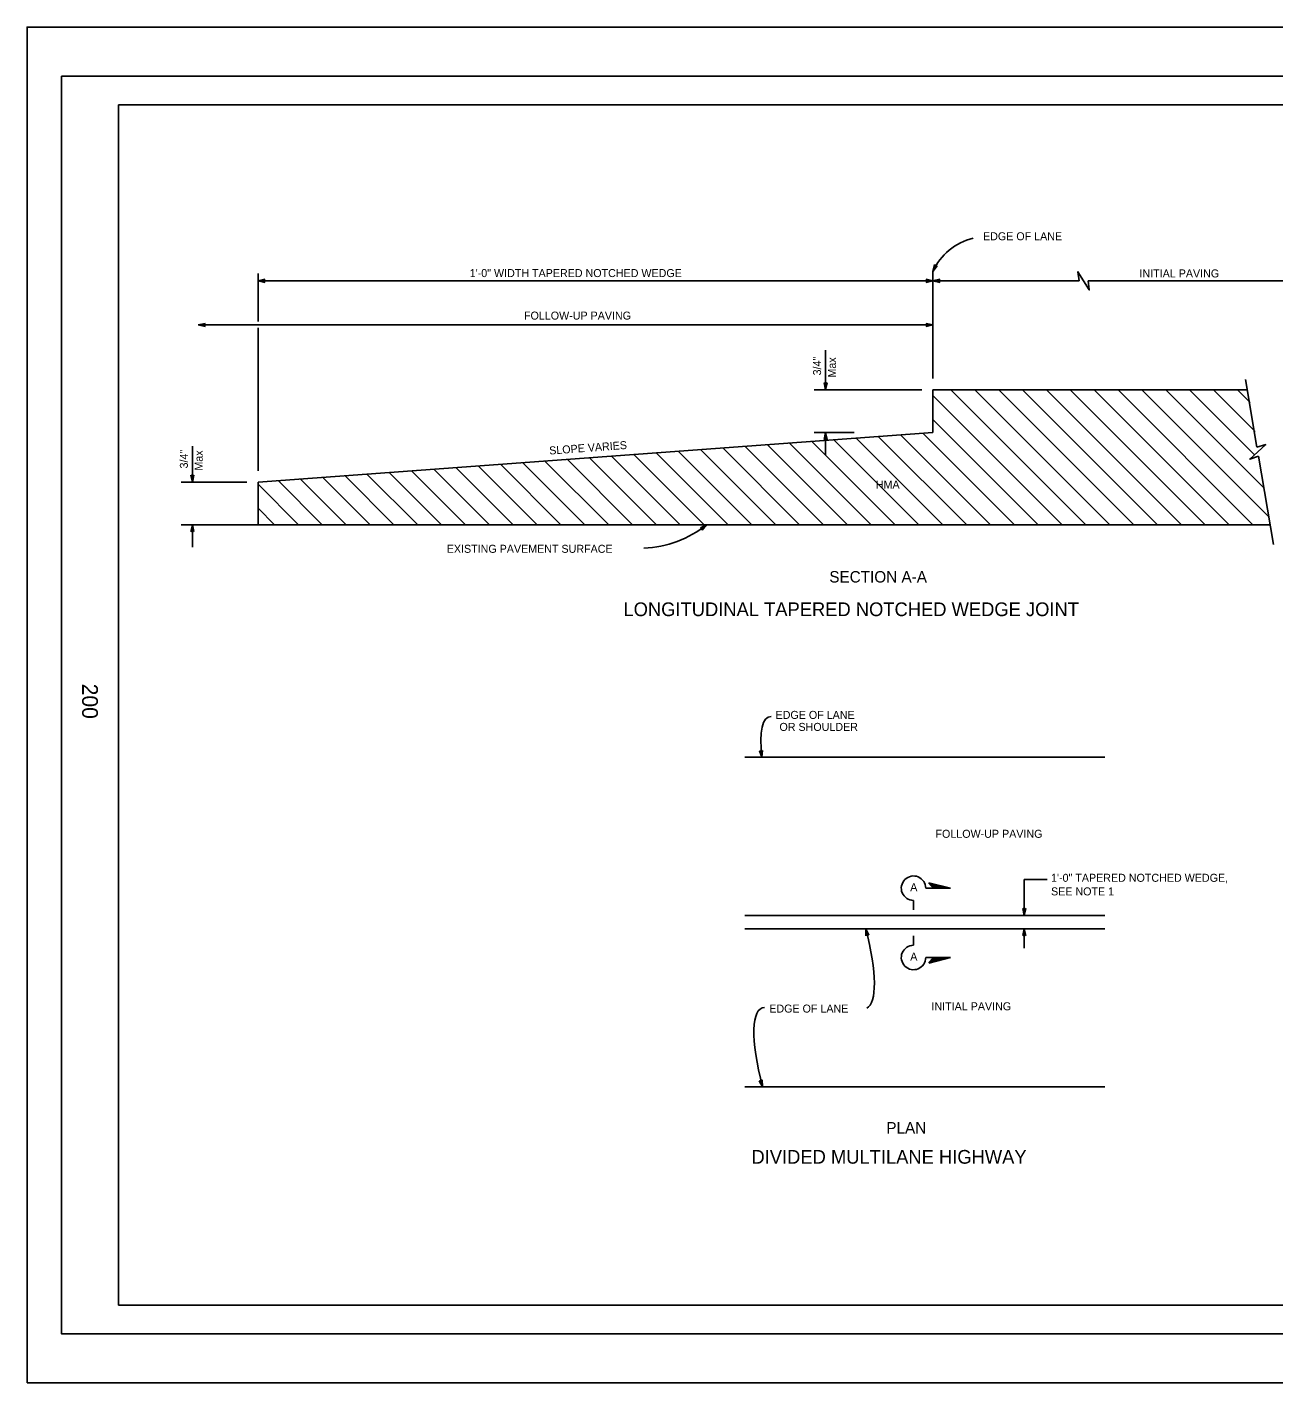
# Model space of a CAD drawing. Extents: x -894 to 866, y -472 to 714.
# Drawn here: x -894 to 197, y -472 to 714 of the extents above; entities that cross this region are included whole.
import ezdxf

# ---------------------------------------------------------------- set-up
doc = ezdxf.new("R2010")
doc.units = 0
for name, color, linetype in [('border_PLOTTING-ELEMENTS', 7, 'Continuous'), ('border_rw_22x34_Cut_Lines', 7, 'Continuous'), ('border_SHEET', 7, 'Continuous'), ('border_WITHIN-BORDER-anno', 7, 'Continuous'), ('pp_PRESENTATION', 7, 'Continuous'), ('rd_ES', 7, 'Continuous'), ('rd_PAVEMENT', 7, 'Continuous'), ('rd_PAVEMENT-anno', 7, 'Continuous')]:
    doc.layers.add(name, color=color, linetype=linetype)

msp = doc.modelspace()

# ---------------------------------------------------------------- linework, layer by layer
at = {"layer": 'border_PLOTTING-ELEMENTS'}
for points in [[(-894, -472.4), (866, -472.4), (866, 713.6), (-894, 713.6)], [(-864, 670.6), (836, 670.6), (836, -429.4), (-864, -429.4)]]:
    msp.add_lwpolyline(points, close=True, dxfattribs=at)
at = {"layer": 'border_rw_22x34_Cut_Lines'}
msp.add_lwpolyline([(-864, 670.6), (836, 670.6), (836, -429.4), (-864, -429.4)], close=True, dxfattribs=at)
at = {"layer": 'border_SHEET'}
for p, q in [((-814, 645.6), (811, 645.6)), ((-814, -404.4), (-814, 645.6)), ((811, -404.4), (-814, -404.4))]:
    msp.add_line(p, q, dxfattribs=at)
at = {"layer": 'pp_PRESENTATION'}
for p, q in [((-86.1, -39.7), (-105, -34.9)), ((-101.1, -39.7), (-105, -34.9)), ((-87.7, -39.7), (-104.6, -35.4)), ((-107.8, -39.7), (-86.1, -39.7)), ((-89.2, -39.7), (-104.2, -35.9)), ((-90.8, -39.7), (-103.8, -36.4)), ((-92.3, -39.7), (-103.4, -36.9)), ((-93.9, -39.7), (-103, -37.4)), ((-95.4, -39.7), (-102.6, -37.9)), ((-97, -39.7), (-102.2, -38.4)), ((-98.6, -39.7), (-101.8, -38.9)), ((-100.1, -39.7), (-101.4, -39.4)), ((-118.5, -50.5), (-118.5, -58.6)), ((-118.5, -89.6), (-118.5, -81.5)), ((-107.8, -100.3), (-86.1, -100.3)), ((-86.1, -100.3), (-105, -105.2)), ((-101.1, -100.3), (-105, -105.2)), ((-87.7, -100.3), (-104.6, -104.7)), ((-89.2, -100.3), (-104.2, -104.2)), ((-90.8, -100.3), (-103.8, -103.7)), ((-92.3, -100.3), (-103.4, -103.2)), ((-93.9, -100.3), (-103, -102.7)), ((-95.4, -100.3), (-102.6, -102.2)), ((-97, -100.3), (-102.2, -101.7)), ((-98.6, -100.3), (-101.8, -101.2)), ((-100.1, -100.3), (-101.4, -100.7))]:
    msp.add_line(p, q, dxfattribs=at)
for centre, start, end in [((-118.5, -39.7), 0, 270.0005), ((-118.5, -100.3), 89.9995, 360)]:
    msp.add_arc(centre, 10.7, start, end, dxfattribs=at)
at = {"layer": 'rd_ES'}
msp.add_line((-266, 74.8), (48.9, 74.8), dxfattribs=at)
at = {"layer": 'rd_PAVEMENT'}
for p, q in [((-101.5, 358.9), (-101.5, 396.3)), ((-101.5, 396.3), (53.2, 396.3)), ((32.3, 278.2), (-85.8, 396.3)), ((53.2, 278.2), (-64.9, 396.3)), ((74.1, 278.2), (-44, 396.3)), ((95, 278.2), (-23.1, 396.3)), ((115.9, 278.2), (-2.2, 396.3)), ((136.7, 278.2), (18.6, 396.3)), ((157.6, 278.2), (39.5, 396.3)), ((157.6, 278.2), (39.5, 396.3)), ((52.4, 396.3), (173.4, 396.3)), ((178.5, 278.2), (60.4, 396.3)), ((192.4, 285.2), (81.3, 396.3)), ((188.1, 310.4), (102.1, 396.3)), ((179.6, 339.8), (123, 396.3)), ((180.4, 359.8), (143.9, 396.3)), ((176, 385.1), (164.8, 396.3)), ((11.5, 278.2), (-101.5, 391.2)), ((-9.4, 278.2), (-101.5, 370.3)), ((-101.5, 358.9), (-692, 315.6)), ((-51.2, 278.2), (-129.8, 356.9)), ((-30.3, 278.2), (-110.4, 358.3)), ((-239.1, 278.2), (-304.9, 344)), ((-218.2, 278.2), (-285.4, 345.4)), ((-197.3, 278.2), (-266, 346.9)), ((-176.4, 278.2), (-246.5, 348.3)), ((-155.6, 278.2), (-227.1, 349.7)), ((-134.7, 278.2), (-207.6, 351.1)), ((-113.8, 278.2), (-188.2, 352.6)), ((-92.9, 278.2), (-168.7, 354)), ((-72, 278.2), (-149.3, 355.4)), ((-406.1, 278.2), (-460.5, 332.6)), ((-385.2, 278.2), (-441, 334)), ((-364.4, 278.2), (-421.6, 335.5)), ((-343.5, 278.2), (-402.1, 336.9)), ((-322.6, 278.2), (-382.7, 338.3)), ((-301.7, 278.2), (-363.2, 339.7)), ((-280.8, 278.2), (-343.8, 341.2)), ((-260, 278.2), (-324.3, 342.6)), ((-573.1, 278.2), (-616.1, 321.2)), ((-552.3, 278.2), (-596.7, 322.6)), ((-531.4, 278.2), (-577.2, 324)), ((-510.5, 278.2), (-557.8, 325.5)), ((-489.6, 278.2), (-538.3, 326.9)), ((-468.8, 278.2), (-518.9, 328.3)), ((-447.9, 278.2), (-499.4, 329.8)), ((-427, 278.2), (-479.9, 331.2)), ((-692, 315.6), (-692, 278.2)), ((-656.7, 278.2), (-692, 313.6)), ((-635.8, 278.2), (-674.5, 316.9)), ((-614.9, 278.2), (-655, 318.3)), ((-594, 278.2), (-635.6, 319.8)), ((-677.5, 278.2), (-692, 292.7)), ((-759.3, 278.2), (54.5, 278.2)), ((46.7, 278.2), (193.6, 278.2)), ((-266, -63.6), (48.9, -63.6)), ((-266, -75.2), (48.9, -75.2)), ((-266, -213.6), (48.9, -213.6))]:
    msp.add_line(p, q, dxfattribs=at)
at = {"layer": 'rd_PAVEMENT-anno'}
for p, q in [((-101.5, 499.8), (-100.2, 505.8)), ((-97.8, 504.7), (-101.5, 499.8)), ((-101.5, 406.2), (-101.5, 499.8)), ((-101.5, 499.8), (-101.5, 499.8)), ((-100.9, 501.1), (-100, 505.4)), ((-98.2, 504.7), (-100.9, 501)), ((-100.3, 502.3), (-99.8, 505.1)), ((-98.6, 504.6), (-100.3, 502.3)), ((-100.2, 505.8), (-100.2, 505.8)), ((-100.2, 505.8), (-99.3, 504.5)), ((-99.8, 503.6), (-99.5, 504.8)), ((-99, 504.6), (-99.8, 503.6)), ((-99.3, 504.5), (-97.8, 504.7)), ((-97.8, 504.7), (-97.8, 504.7)), ((-692, 456.1), (-692, 498)), ((-692, 491.6), (-686, 493)), ((-101.5, 491.6), (-692, 491.6)), ((-686, 490.3), (-692, 491.6)), ((-692, 491.6), (-692, 491.6)), ((-686.3, 490.7), (-690.7, 491.6)), ((-690.6, 491.6), (-686.3, 492.6)), ((-689.3, 491.6), (-686.5, 492.3)), ((-686.5, 491), (-689.3, 491.6)), ((-687.9, 491.6), (-686.7, 491.9)), ((-686.7, 491.4), (-687.9, 491.6)), ((-686, 493), (-686.8, 491.6)), ((-686.8, 491.6), (-686, 490.3)), ((-686, 493), (-686, 493)), ((-686, 490.3), (-686, 490.3)), ((-106.7, 491.6), (-107.5, 493)), ((-107.5, 493), (-107.5, 493)), ((-107.5, 493), (-101.5, 491.6)), ((-101.5, 491.6), (-107.5, 490.3)), ((-107.5, 490.3), (-106.7, 491.6)), ((-107.5, 490.3), (-107.5, 490.3)), ((-107.3, 492.6), (-102.9, 491.6)), ((-102.9, 491.6), (-107.3, 490.7)), ((-104.3, 491.6), (-107.1, 491)), ((-107, 492.3), (-104.3, 491.6)), ((-106.9, 491.9), (-105.6, 491.6)), ((-105.6, 491.6), (-106.8, 491.4)), ((-101.5, 491.6), (-95.5, 493)), ((15.3, 491.6), (-101.5, 491.6)), ((-95.5, 490.3), (-101.5, 491.6)), ((-101.5, 491.6), (-101.5, 491.6)), ((-101.5, 491.6), (-101.5, 491.6)), ((-100.1, 491.6), (-95.7, 492.6)), ((-95.7, 490.7), (-100.1, 491.6)), ((-98.7, 491.6), (-95.9, 492.3)), ((-95.9, 491), (-98.7, 491.6)), ((-97.3, 491.6), (-96.1, 491.9)), ((-96.1, 491.4), (-97.3, 491.6)), ((-95.5, 493), (-96.3, 491.6)), ((-96.3, 491.6), (-95.5, 490.3)), ((-95.5, 493), (-95.5, 493)), ((-95.5, 490.3), (-95.5, 490.3)), ((26.3, 491.6), (15.3, 491.6)), ((45.3, 491.6), (34.3, 491.6)), ((318.9, 491.6), (45.3, 491.6)), ((-744.3, 453.1), (-738.3, 454.4)), ((-101.5, 453.1), (-744.3, 453.1)), ((-738.3, 451.8), (-744.3, 453.1)), ((-744.3, 453.1), (-744.3, 453.1)), ((-742.9, 453.1), (-738.5, 454.1)), ((-738.5, 452.1), (-742.9, 453.1)), ((-741.5, 453.1), (-738.7, 453.7)), ((-738.8, 452.5), (-741.5, 453.1)), ((-740.2, 453.1), (-738.9, 453.4)), ((-738.9, 452.8), (-740.2, 453.1)), ((-738.3, 454.4), (-739.1, 453.1)), ((-739.1, 453.1), (-738.3, 451.8)), ((-738.3, 454.4), (-738.3, 454.4)), ((-738.3, 451.8), (-738.3, 451.8)), ((-106.7, 453.1), (-107.5, 454.4)), ((-107.5, 454.4), (-107.5, 454.4)), ((-107.5, 454.4), (-101.5, 453.1)), ((-101.5, 453.1), (-107.5, 451.8)), ((-107.5, 451.8), (-106.7, 453.1)), ((-107.5, 451.8), (-107.5, 451.8)), ((-107.3, 454.1), (-102.9, 453.1)), ((-102.9, 453.1), (-107.3, 452.1)), ((-104.3, 453.1), (-107.1, 452.5)), ((-107, 453.7), (-104.3, 453.1)), ((-106.9, 453.4), (-105.6, 453.1)), ((-105.6, 453.1), (-106.8, 452.8)), ((-101.5, 453.1), (-101.5, 453.1)), ((-692, 325.5), (-692, 450.5)), ((-195.5, 430.9), (-195.5, 396.3)), ((171.9, 405.3), (182, 346)), ((-111.3, 396.3), (-205.3, 396.3)), ((-195.5, 396.3), (-196.8, 402.3)), ((-196.8, 402.3), (-196.8, 402.3)), ((-196.8, 402.3), (-195.5, 401.5)), ((-195.5, 397.7), (-196.4, 402.1)), ((-195.5, 399.1), (-196.1, 401.9)), ((-195.5, 400.5), (-195.7, 401.7)), ((-195.5, 401.5), (-194.1, 402.3)), ((-194.1, 402.3), (-195.5, 396.3)), ((-194.5, 402.1), (-195.5, 397.7)), ((-194.8, 401.9), (-195.5, 399.1)), ((-195.2, 401.7), (-195.5, 400.5)), ((-195.5, 396.3), (-195.5, 396.3)), ((-194.1, 402.3), (-194.1, 402.3)), ((-170.4, 358.9), (-205.3, 358.9)), ((-196.8, 352.9), (-195.5, 358.9)), ((-196.4, 353.1), (-195.5, 357.6)), ((-196.1, 353.4), (-195.5, 356.2)), ((-195.5, 358.9), (-195.5, 339.2)), ((-195.5, 358.9), (-195.5, 358.9)), ((-195.5, 358.9), (-194.1, 352.9)), ((-195.5, 357.5), (-194.5, 353.2)), ((-195.5, 356.2), (-194.8, 353.3)), ((-749.4, 347.1), (-749.4, 315.6)), ((-195.5, 353.7), (-196.8, 352.9)), ((-196.8, 352.9), (-196.8, 352.9)), ((-195.7, 353.6), (-195.5, 354.8)), ((-195.5, 354.8), (-195.2, 353.6)), ((-194.1, 352.9), (-195.5, 353.7)), ((-194.1, 352.9), (-194.1, 352.9)), ((183.4, 338.1), (196.5, 261)), ((-749.4, 315.6), (-750.7, 321.6)), ((-750.7, 321.6), (-750.7, 321.6)), ((-750.7, 321.6), (-749.4, 320.8)), ((-749.4, 317), (-750.4, 321.4)), ((-749.4, 318.4), (-750, 321.2)), ((-749.4, 319.8), (-749.7, 321)), ((-749.4, 320.8), (-748.1, 321.6)), ((-748.1, 321.6), (-749.4, 315.6)), ((-748.4, 321.4), (-749.4, 317)), ((-748.8, 321.2), (-749.4, 318.4)), ((-749.1, 321), (-749.4, 319.8)), ((-748.1, 321.6), (-748.1, 321.6)), ((-701.9, 315.6), (-759.3, 315.6)), ((-749.4, 315.6), (-749.4, 315.6)), ((-750.8, 272.2), (-749.4, 278.2)), ((-749.4, 273), (-750.8, 272.2)), ((-750.4, 272.4), (-749.4, 276.8)), ((-750, 272.7), (-749.4, 275.5)), ((-749.7, 272.8), (-749.4, 274.1)), ((-749.4, 278.2), (-749.4, 258.5)), ((-749.4, 278.2), (-749.4, 278.2)), ((-749.4, 278.2), (-748.1, 272.2)), ((-749.4, 276.8), (-748.4, 272.5)), ((-749.4, 275.5), (-748.8, 272.6)), ((-749.4, 274.1), (-749.2, 272.9)), ((-748.1, 272.2), (-749.4, 273)), ((-299.5, 278.2), (-305, 275.5)), ((-305, 275.5), (-305, 275.5)), ((-305, 275.5), (-303.6, 275)), ((-300.6, 277.4), (-304.6, 275.4)), ((-301.6, 276.5), (-304.3, 275.2)), ((-302.7, 275.6), (-303.8, 275.1)), ((-303.6, 275), (-303.4, 273.5)), ((-303.5, 274.7), (-302.7, 275.6)), ((-303.4, 273.5), (-299.5, 278.2)), ((-303.4, 273.9), (-300.6, 277.4)), ((-303.4, 274.3), (-301.6, 276.5)), ((-303.4, 273.5), (-303.4, 273.5)), ((-299.5, 278.2), (-299.5, 278.2)), ((-750.8, 272.2), (-750.8, 272.2)), ((-748.1, 272.2), (-748.1, 272.2)), ((-251.2, 74.8), (-253.2, 80.6)), ((-253.2, 80.6), (-253.2, 80.6)), ((-253.2, 80.6), (-251.8, 79.9)), ((-251.4, 76.2), (-252.8, 80.4)), ((-251.5, 77.5), (-252.5, 80.3)), ((-251.7, 78.9), (-252.1, 80.1)), ((-251.8, 79.9), (-250.6, 80.9)), ((-251.5, 80.1), (-251.7, 78.9)), ((-251.2, 80.4), (-251.5, 77.5)), ((-250.9, 80.6), (-251.4, 76.1)), ((-250.6, 80.9), (-251.2, 74.8)), ((-251.2, 74.8), (-251.2, 74.8)), ((-250.6, 80.9), (-250.6, 80.9)), ((-21.7, -32.2), (-21.7, -63.6)), ((-21.7, -32.2), (-1.7, -32.2)), ((-21.7, -63.6), (-23, -57.6)), ((-23, -57.6), (-23, -57.6)), ((-23, -57.6), (-21.7, -58.4)), ((-21.7, -62.3), (-22.6, -57.9)), ((-21.6, -60.9), (-22.3, -58.1)), ((-21.6, -59.5), (-21.9, -58.3)), ((-21.7, -58.4), (-20.3, -57.6)), ((-20.3, -57.6), (-21.7, -63.6)), ((-20.7, -57.9), (-21.7, -62.3)), ((-21, -58.1), (-21.6, -60.9)), ((-21.4, -58.3), (-21.6, -59.5)), ((-20.3, -57.6), (-20.3, -57.6)), ((-21.7, -63.6), (-21.7, -63.6)), ((-160.2, -81.3), (-160.3, -75.2)), ((-160.3, -75.2), (-160.3, -75.2)), ((-160.3, -75.2), (-157.6, -80.7)), ((-159.1, -80.2), (-160.2, -81.3)), ((-160.2, -81.3), (-160.2, -81.3)), ((-159.9, -81), (-160, -76.5)), ((-160, -76.5), (-158, -80.5)), ((-159.6, -80.7), (-159.7, -77.9)), ((-159.7, -77.9), (-158.4, -80.4)), ((-159.3, -80.5), (-159.3, -79.2)), ((-159.3, -79.2), (-158.8, -80.3)), ((-157.6, -80.7), (-159.1, -80.2)), ((-157.6, -80.7), (-157.6, -80.7)), ((-23, -81.2), (-21.7, -75.2)), ((-21.7, -80.4), (-23, -81.2)), ((-23, -81.2), (-23, -81.2)), ((-22.6, -81), (-21.7, -76.6)), ((-22.3, -80.7), (-21.7, -77.9)), ((-21.9, -80.6), (-21.7, -79.3)), ((-21.7, -75.2), (-21.7, -92.1)), ((-21.7, -75.2), (-21.7, -75.2)), ((-21.7, -75.2), (-20.3, -81.2)), ((-21.7, -77.9), (-21, -80.8)), ((-21.7, -79.3), (-21.4, -80.5)), ((-20.3, -81.2), (-21.7, -80.4)), ((-21.6, -76.6), (-20.7, -80.9)), ((-20.3, -81.2), (-20.3, -81.2)), ((-250.7, -213.6), (-253.5, -208.1)), ((-253.5, -208.1), (-253.5, -208.1)), ((-253.5, -208.1), (-252, -208.5)), ((-251.1, -212.2), (-253.1, -208.2)), ((-251.4, -210.9), (-252.7, -208.3)), ((-251.7, -209.6), (-252.3, -208.5)), ((-252, -208.5), (-250.9, -207.4)), ((-251.8, -208.3), (-251.7, -209.6)), ((-251.5, -208.1), (-251.4, -210.9)), ((-251.2, -207.7), (-251.1, -212.2)), ((-250.9, -207.4), (-250.9, -207.4)), ((-250.9, -207.4), (-250.7, -213.6)), ((-250.7, -213.6), (-250.7, -213.6))]:
    msp.add_line(p, q, dxfattribs=at)
for points in [[(26.3, 491.6), (25.3, 499.6), (35.3, 483.6), (34.3, 491.6)], [(182, 346), (189.7, 348.4), (175.7, 335.7), (183.4, 338.1)]]:
    msp.add_lwpolyline(points, dxfattribs=at)
for centre, radius, start, end in [((-54, 478.2), 52.2, 103.7561, 155.5992), ((-358.8, 353.3), 95.7, 272.6619, 308.3458)]:
    msp.add_arc(centre, radius, start, end, dxfattribs=at)
for centre, start_param, end_param in [((-203.3, -0.2), 6.204785, 7.024364), ((-201.6, -34.3), 3.159351, 4.24804), ((-209.3, -254.9), 6.204785, 7.385867)]:
    msp.add_ellipse(centre, major_axis=(-41.8, 110.4), ratio=0.228568, start_param=start_param, end_param=end_param, dxfattribs=at)

# ---------------------------------------------------------------- texts
at = {"layer": 'border_WITHIN-BORDER-anno'}
msp.add_text('200', height=13.78, rotation=270, dxfattribs=at).set_placement((-845.9, 139.2))
at = {"layer": 'pp_PRESENTATION'}
for p in [(-121.4, -42.3), (-121.4, -103)]:
    msp.add_text('A', height=7, dxfattribs=at).set_placement(p)
at = {"layer": 'rd_PAVEMENT-anno'}
for s, height, p in [('EDGE OF LANE', 7, (-57.7, 527.1)), ('1\'-0" WIDTH TAPERED NOTCHED WEDGE', 7, (-506.8, 494.9)), ('INITIAL PAVING', 7, (79.2, 494.6)), ('FOLLOW-UP PAVING', 7, (-459.3, 457.7)), ('HMA', 7, (-151.5, 309.9)), ('EXISTING PAVEMENT SURFACE', 7, (-526.9, 253.7)), ('SECTION A-A', 10, (-192.2, 227.7)), ('LONGITUDINAL TAPERED NOTCHED WEDGE JOINT', 12, (-372.3, 198.3)), ('EDGE OF LANE', 7, (-239.2, 108.4)), ('OR SHOULDER', 7, (-235.8, 97.9)), ('FOLLOW-UP PAVING', 7, (-99.3, 4.4)), ('1\'-0" TAPERED NOTCHED WEDGE,', 7, (1.8, -34.1)), ('SEE NOTE 1', 7, (1.8, -46)), ('EDGE OF LANE', 7, (-244.7, -148.5)), ('INITIAL PAVING', 7, (-102.8, -146.5)), ('PLAN', 10, (-142.3, -254.3)), ('DIVIDED MULTILANE HIGHWAY', 12, (-260.3, -280.7))]:
    msp.add_text(s, height=height, dxfattribs=at).set_placement(p)
for s, rotation, p in [('3/4"', 90, (-199.4, 408.9)), ('Max', 90, (-186.4, 407)), ('SLOPE VARIES', 4.1942, (-437, 339.6)), ('3/4"', 90, (-753.4, 327.5)), ('Max', 90, (-740.4, 325.6))]:
    msp.add_text(s, height=7, rotation=rotation, dxfattribs=at).set_placement(p)

doc.saveas('drawing.dxf')
